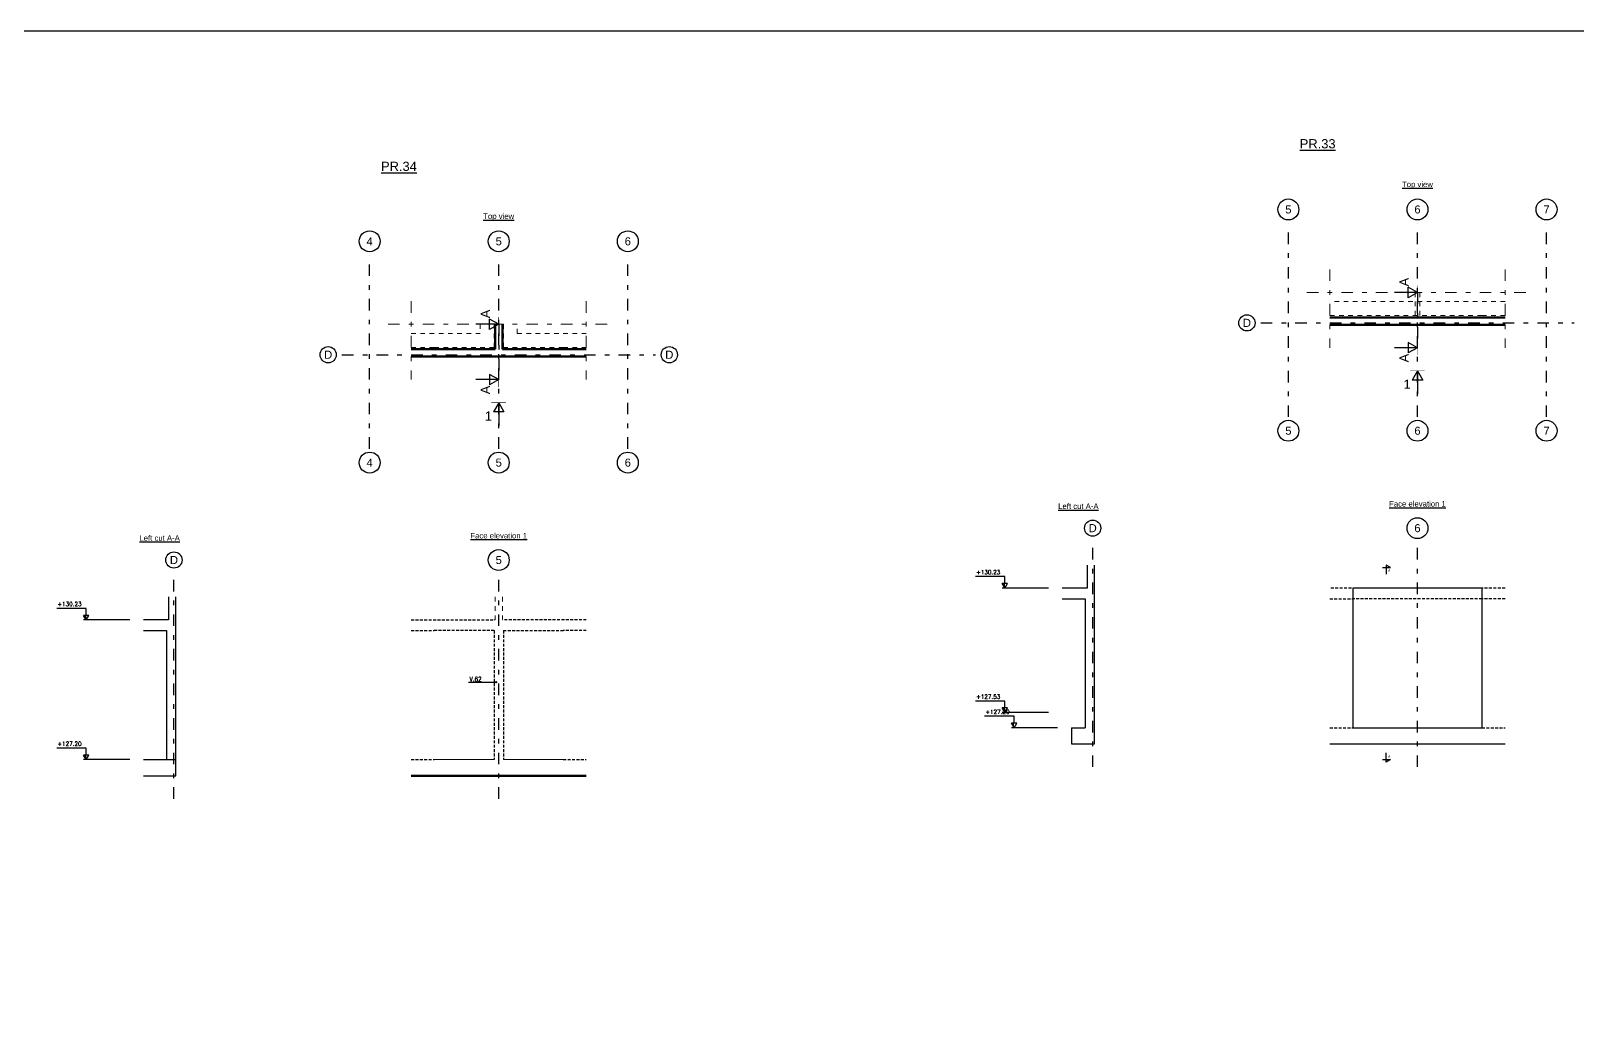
# Model space of a CAD drawing. Header units: millimetres. Extents: x -21776 to 63757, y -7870 to 8483.
# Drawn here: x -2773 to 581, y -4478 to -2361 of the extents above; entities that cross this region are included whole.
import ezdxf
from ezdxf.enums import TextEntityAlignment as Align

# ---------------------------------------------------------------- set-up
doc = ezdxf.new("R2010")
doc.units = ezdxf.units.MM
for name, pattern in [('CACHE', [9.525, 6.35, -3.175]), ('GrDotted', [0.4, 0.1, -0.1, 0.1, -0.1]), ('GrFeatureAxis', [0.85, 0.25, -0.2, 0.1, -0.2, 0.1])]:
    doc.linetypes.add(name, pattern=pattern)
for name, color, linetype in [('COTATION', 1, 'Continuous'), ('GO-TEXTE', 9, 'Continuous'), ('Grid', 7, 'Continuous'), ('K_ENT_M_Building_PR.33', 7, 'Continuous'), ('K_ENT_M_Building_PR.34', 7, 'Continuous'), ('K_FOT_M_Building_PR.33', 7, 'Continuous'), ('K_FOT_M_Building_PR.34', 7, 'Continuous'), ('K_FOT_M_Building_V.46', 7, 'Continuous'), ('K_wAL_M_Building_PR.33', 7, 'Continuous'), ('K_wAL_M_Building_PR.34', 7, 'Continuous'), ('préfa v', 2, 'Continuous'), ('STR_TS_TXT', 7, 'Continuous'), ('STR_VOI-POT', 6, 'Continuous')]:
    doc.layers.add(name, color=color, linetype=linetype)
doc.styles.add('GrCut', font='swissli.ttf', dxfattribs={"height": 0.2})
doc.styles.add('GrDimensions', font='simplex.shx')
doc.styles.add('GrElevation', font='swissli.ttf', dxfattribs={"height": 0.2})
doc.styles.add('GrGrid', font='ARIAL.TTF', dxfattribs={"height": 0.17})
doc.styles.add('GrTitleDrawing', font='swissli.ttf', dxfattribs={"height": 0.2})
doc.styles.add('Lucida', font='')
doc.styles.add('TEXTE TS', font='romans.shx', dxfattribs={"width": 0.7, "oblique": 15})
doc.styles.get('Lucida').set_extended_font_data('Lucida Sans', italic=True)

# ---------------------------------------------------------------- blocks, each defined once
blk = doc.blocks.new('World Level Arrow 5_i')
at = {"color": 7, "linetype": 'Continuous', "lineweight": -3, "extrusion": (0, -1.22461e-16, -1)}
for p, q in [((0, 9.43), (0, -0.57)), ((-1, 0.57), (-1, -0.57)), ((0, 0), (-1, 0.57)), ((0, 0), (-1, -0.57))]:
    blk.add_line(p, q, dxfattribs=at)
blk.add_solid([(1, -0.57), (0, 0), (1, 0)], dxfattribs=at)

msp = doc.modelspace()

# ---------------------------------------------------------------- linework, layer by layer
at = {"layer": 'COTATION'}
msp.add_lwpolyline([(-1823.48719, -3773.55806), (-1763.33146, -3773.55806)], dxfattribs=at)
at = {"layer": 'COTATION', "const_width": 2.5}
msp.add_lwpolyline([(-1764.58146, -3773.55806, 1), (-1762.08146, -3773.55806, 1)], format="xyb", close=True, dxfattribs=at)
at = {"layer": 'GO-TEXTE', "flags": 128}
for points in [[(159.27535, -3524.96755), (176.92309, -3524.96755), (167.24504, -3519.68749), (167.24504, -3539.60897)], [(159.27535, -3941.46315), (176.92309, -3941.46315), (167.24504, -3946.7432), (167.24504, -3926.82173)]]:
    msp.add_lwpolyline(points, dxfattribs=at)
at = {"layer": 'Grid', "color": 4, "linetype": 'GrFeatureAxis', "lineweight": 25, "ltscale": 100}
for p, q in [((-44.85297, -3198.1826), (-44.85297, -2778.1801)), ((235.14703, -3198.1826), (235.14703, -2778.1801)), ((515.14703, -3198.1826), (515.14703, -2778.1801)), ((-2037.78526, -3267.29564), (-2037.78526, -2847.29314)), ((-1757.78526, -3267.29564), (-1757.78526, -2847.29314)), ((-1477.78526, -3267.29564), (-1477.78526, -2847.29314)), ((-104.85297, -2994.1826), (575.14703, -2994.1826)), ((-2097.78526, -3063.29564), (-1417.78526, -3063.29564)), ((-469.4147, -3957.46822), (-469.4147, -3469.46722)), ((235.14703, -3957.46822), (235.14703, -3469.46722)), ((-2462.347, -4026.58126), (-2462.347, -3538.58026)), ((-1757.78526, -4026.58126), (-1757.78526, -3538.58026))]:
    msp.add_line(p, q, dxfattribs=at)
at = {"layer": 'Grid', "color": 1, "linetype": 'Continuous', "lineweight": 25, "ltscale": 100}
for centre, major_axis, start_param, end_param in [((-44.85297, -2748.1801), (-16.04689, 16.04689), 3.926990817, 10.2101761242), ((235.14703, -2748.1801), (-16.04689, 16.04689), 3.926990817, 10.2101761242), ((515.14703, -2748.1801), (-16.04689, 16.04689), 3.926990817, 10.2101761242), ((-2037.78526, -2817.29314), (-16.04689, 16.04689), 3.926990817, 10.2101761242), ((-1757.78526, -2817.29314), (-16.04689, 16.04689), 3.926990817, 10.2101761242), ((-1477.78526, -2817.29314), (-16.04689, 16.04689), 3.926990817, 10.2101761242), ((-134.85297, -2994.1826), (12.4308, 12.4308), 5.4977871438, 11.780972451), ((-2127.78526, -3063.29564), (12.4308, 12.4308), 5.4977871438, 11.780972451), ((-1387.78526, -3063.29564), (12.4308, 12.4308), 5.4977871438, 11.780972451), ((-44.85297, -3228.1826), (-16.04689, 16.04689), 3.926990817, 10.2101761242), ((235.14703, -3228.1826), (-16.04689, 16.04689), 3.926990817, 10.2101761242), ((515.14703, -3228.1826), (-16.04689, 16.04689), 3.926990817, 10.2101761242), ((-2037.78526, -3297.29564), (-16.04689, 16.04689), 3.926990817, 10.2101761242), ((-1757.78526, -3297.29564), (-16.04689, 16.04689), 3.926990817, 10.2101761242), ((-1477.78526, -3297.29564), (-16.04689, 16.04689), 3.926990817, 10.2101761242), ((235.14703, -3439.46722), (16.04689, 16.04689), 5.4977871438, 11.780972451), ((-469.4147, -3439.46722), (-12.4308, 12.4308), 3.926990817, 10.2101761242), ((-1757.78526, -3508.58026), (16.04689, 16.04689), 5.4977871438, 11.780972451), ((-2462.347, -3508.58026), (-12.4308, 12.4308), 3.926990817, 10.2101761242)]:
    msp.add_ellipse(centre, major_axis=major_axis, ratio=1, start_param=start_param, end_param=end_param, dxfattribs=at)
at = {"layer": 'K_ENT_M_Building_PR.33', "color": 9, "linetype": 'GrFeatureAxis', "lineweight": 20, "ltscale": 100}
for p, q in [((45.14703, -2878.1801), (45.14703, -3048.1826)), ((425.14703, -2878.1801), (425.14703, -3048.1826)), ((-4.85297, -2928.1801), (475.14703, -2928.1801))]:
    msp.add_line(p, q, dxfattribs=at)
at = {"layer": 'K_ENT_M_Building_PR.33', "color": 7, "linetype": 'Continuous', "lineweight": -3, "ltscale": 100}
for p, q in [((235.14703, -2928.1801), (215.14703, -2916.83379)), ((215.14703, -2939.52641), (215.14703, -2916.83379)), ((215.14703, -2928.1801), (185.14703, -2928.1801)), ((235.14703, -2928.1801), (215.14703, -2928.1801)), ((235.14703, -2928.1801), (215.14703, -2939.52641)), ((235.14703, -3098.1826), (223.80073, -3118.1826)), ((246.49334, -3118.1826), (223.80073, -3118.1826)), ((235.14703, -3098.1826), (246.49334, -3118.1826)), ((235.14703, -3098.1826), (235.14703, -3118.1826)), ((235.14703, -3118.1826), (235.14703, -3148.1826))]:
    msp.add_line(p, q, dxfattribs=at)
at = {"layer": 'K_ENT_M_Building_PR.33', "color": 7, "linetype": 'Continuous', "lineweight": -3, "ltscale": 100, "extrusion": (0, -1.22461e-16, -1)}
for p, q in [((215.14703, -3048.1826), (185.14703, -3048.1826)), ((235.14703, -3048.1826), (215.14703, -3036.83629)), ((215.14703, -3036.83629), (215.14703, -3059.52891)), ((235.14703, -3048.1826), (215.14703, -3048.1826)), ((235.14703, -3048.1826), (215.14703, -3059.52891))]:
    msp.add_line(p, q, dxfattribs=at)
at = {"layer": 'K_ENT_M_Building_PR.33', "color": 120, "linetype": 'Continuous', "lineweight": -3}
for p, q in [((-664.74416, -3544.46722), (-723.74416, -3544.46722)), ((-664.74416, -3544.46722), (-723.74416, -3544.46722)), ((-659.74416, -3544.46722), (-664.74416, -3544.46722)), ((-659.74416, -3544.46722), (-664.74416, -3544.46722)), ((-659.74416, -3559.46722), (-659.74416, -3544.46722)), ((-659.74416, -3559.46722), (-659.74416, -3544.46722)), ((-664.74416, -3814.46722), (-723.74416, -3814.46722)), ((-664.74416, -3814.46722), (-723.74416, -3814.46722)), ((-659.74416, -3814.46722), (-664.74416, -3814.46722)), ((-659.74416, -3814.46722), (-664.74416, -3814.46722)), ((-659.74416, -3829.46722), (-659.74416, -3814.46722)), ((-659.74416, -3829.46722), (-659.74416, -3814.46722)), ((-644.74162, -3847.46822), (-703.74162, -3847.46822)), ((-644.74162, -3847.46822), (-703.74162, -3847.46822)), ((-639.74162, -3847.46822), (-644.74162, -3847.46822)), ((-639.74162, -3847.46822), (-644.74162, -3847.46822)), ((-639.74162, -3862.46822), (-639.74162, -3847.46822)), ((-639.74162, -3862.46822), (-639.74162, -3847.46822))]:
    msp.add_line(p, q, dxfattribs=at)
at = {"layer": 'K_ENT_M_Building_PR.33', "color": 7, "linetype": 'Continuous', "lineweight": -3, "ltscale": 100, "const_width": 1.2}
for points in [[(235.16694, -2944.10531), (235.12713, -2912.25489)], [(251.07224, -3098.16269), (219.22183, -3098.20251)]]:
    msp.add_lwpolyline(points, dxfattribs=at)
at = {"layer": 'K_ENT_M_Building_PR.33', "color": 7, "linetype": 'GrFeatureAxis', "lineweight": -3, "ltscale": 100}
msp.add_lwpolyline([(235.14703, -2928.1801), (235.14703, -3048.1826)], dxfattribs=at)
at = {"layer": 'K_ENT_M_Building_PR.33', "color": 7, "linetype": 'Continuous', "lineweight": -3, "ltscale": 100, "extrusion": (0, -1.22461e-16, -1), "const_width": 1.2}
msp.add_lwpolyline([(-235.16694, -3032.25739), (-235.12713, -3064.10781)], dxfattribs=at)
at = {"layer": 'K_ENT_M_Building_PR.34', "color": 9, "linetype": 'GrFeatureAxis', "lineweight": 20, "ltscale": 100}
for p, q in [((-1947.78526, -2947.29314), (-1947.78526, -3117.29564)), ((-1567.78526, -2947.29314), (-1567.78526, -3117.29564)), ((-1997.78526, -2997.29314), (-1517.78526, -2997.29314))]:
    msp.add_line(p, q, dxfattribs=at)
at = {"layer": 'K_ENT_M_Building_PR.34', "color": 7, "linetype": 'Continuous', "lineweight": -3, "ltscale": 100}
for p, q in [((-1777.78526, -2997.29314), (-1807.78526, -2997.29314)), ((-1757.78526, -2997.29314), (-1777.78526, -2985.94683)), ((-1777.78526, -3008.63945), (-1777.78526, -2985.94683)), ((-1757.78526, -2997.29314), (-1777.78526, -2997.29314)), ((-1757.78526, -2997.29314), (-1777.78526, -3008.63945)), ((-1757.78526, -3167.29564), (-1769.13157, -3187.29564)), ((-1757.78526, -3167.29564), (-1746.43895, -3187.29564)), ((-1757.78526, -3167.29564), (-1757.78526, -3187.29564)), ((-1746.43895, -3187.29564), (-1769.13157, -3187.29564)), ((-1757.78526, -3187.29564), (-1757.78526, -3217.29564))]:
    msp.add_line(p, q, dxfattribs=at)
at = {"layer": 'K_ENT_M_Building_PR.34', "color": 7, "linetype": 'Continuous', "lineweight": -3, "ltscale": 100, "extrusion": (0, -1.22461e-16, -1)}
for p, q in [((-1777.78526, -3117.29564), (-1807.78526, -3117.29564)), ((-1757.78526, -3117.29564), (-1777.78526, -3105.94933)), ((-1777.78526, -3105.94933), (-1777.78526, -3128.64195)), ((-1757.78526, -3117.29564), (-1777.78526, -3117.29564)), ((-1757.78526, -3117.29564), (-1777.78526, -3128.64195))]:
    msp.add_line(p, q, dxfattribs=at)
at = {"layer": 'K_ENT_M_Building_PR.34', "color": 120, "linetype": 'Continuous', "lineweight": -3}
for p, q in [((-2657.67646, -3613.58026), (-2716.67646, -3613.58026)), ((-2657.67646, -3613.58026), (-2716.67646, -3613.58026)), ((-2652.67646, -3613.58026), (-2657.67646, -3613.58026)), ((-2652.67646, -3613.58026), (-2657.67646, -3613.58026)), ((-2652.67646, -3628.58026), (-2652.67646, -3613.58026)), ((-2652.67646, -3628.58026), (-2652.67646, -3613.58026)), ((-2657.67646, -3916.58026), (-2716.67646, -3916.58026)), ((-2657.67646, -3916.58026), (-2716.67646, -3916.58026)), ((-2652.67646, -3916.58026), (-2657.67646, -3916.58026)), ((-2652.67646, -3916.58026), (-2657.67646, -3916.58026)), ((-2652.67646, -3931.58026), (-2652.67646, -3916.58026)), ((-2652.67646, -3931.58026), (-2652.67646, -3916.58026))]:
    msp.add_line(p, q, dxfattribs=at)
at = {"layer": 'K_ENT_M_Building_PR.34', "color": 7, "linetype": 'Continuous', "lineweight": -3, "ltscale": 100, "const_width": 1.2}
for points in [[(-1757.76536, -3013.21835), (-1757.80517, -2981.36793)], [(-1741.86006, -3167.27573), (-1773.71047, -3167.31555)]]:
    msp.add_lwpolyline(points, dxfattribs=at)
at = {"layer": 'K_ENT_M_Building_PR.34', "color": 7, "linetype": 'GrFeatureAxis', "lineweight": -3, "ltscale": 100}
msp.add_lwpolyline([(-1757.78526, -2997.29314), (-1757.78526, -3117.29564)], dxfattribs=at)
at = {"layer": 'K_ENT_M_Building_PR.34', "color": 7, "linetype": 'Continuous', "lineweight": -3, "ltscale": 100, "extrusion": (0, -1.22461e-16, -1), "const_width": 1.2}
msp.add_lwpolyline([(1757.76536, -3101.37043), (1757.80517, -3133.22085)], dxfattribs=at)
at = {"layer": 'K_FOT_M_Building_PR.33', "color": 9, "linetype": 'GrDotted', "lineweight": 15, "ltscale": 100}
msp.add_line((425.14703, -2948.18265), (45.14703, -2948.18263), dxfattribs=at)
at = {"layer": 'K_FOT_M_Building_PR.34', "color": 9, "linetype": 'GrDotted', "lineweight": 15, "ltscale": 100}
for p, q in [((-1797.78526, -3017.29567), (-1947.78526, -3017.29566)), ((-1797.78526, -2997.29314), (-1797.78526, -3017.29567)), ((-1717.78526, -3017.29567), (-1717.78526, -2997.29314)), ((-1567.78526, -3017.29568), (-1717.78526, -3017.29567))]:
    msp.add_line(p, q, dxfattribs=at)
at = {"layer": 'K_FOT_M_Building_V.46', "color": 120}
msp.add_line((45.14703, -3907.46822), (425.14703, -3907.46822), dxfattribs=at)
at = {"layer": 'K_FOT_M_Building_V.46', "color": 4, "linetype": 'Continuous', "lineweight": 60, "ltscale": 100}
msp.add_line((-1947.78526, -3976.58126), (-1567.78526, -3976.58126), dxfattribs=at)
at = {"layer": 'K_FOT_M_Building_V.46', "color": 120}
msp.add_lwpolyline([(95.14703, -3872.46722), (375.14703, -3872.46722), (375.14703, -3569.46722), (95.14703, -3569.46722)], close=True, dxfattribs=at)
at = {"layer": 'K_wAL_M_Building_PR.33', "color": 9, "linetype": 'GrDotted', "lineweight": 15, "ltscale": 100}
for p, q in [((230.14703, -2928.1801), (230.14703, -2978.1801)), ((240.14703, -2978.1801), (240.14703, -2928.1801)), ((45.14703, -2978.1801), (95.14703, -2978.1801)), ((375.14703, -2978.1801), (95.14703, -2978.1801)), ((425.14703, -2978.1801), (375.14703, -2978.1801))]:
    msp.add_line(p, q, dxfattribs=at)
at = {"layer": 'K_wAL_M_Building_PR.33', "color": 6, "linetype": 'Continuous', "lineweight": 60, "ltscale": 100}
for p, q in [((425.14703, -2982.1826), (45.14703, -2982.1826)), ((45.14703, -2998.1826), (425.14703, -2998.1826))]:
    msp.add_line(p, q, dxfattribs=at)
at = {"layer": 'K_wAL_M_Building_PR.33', "color": 6, "linetype": 'Continuous', "lineweight": 20, "ltscale": 100}
msp.add_line((95.14703, -3872.46722), (375.14703, -3872.46722), dxfattribs=at)
at = {"layer": 'K_wAL_M_Building_PR.34', "color": 9, "linetype": 'GrDotted', "lineweight": 15, "ltscale": 100}
for p, q in [((-1767.78651, -3047.29314), (-1767.78638, -2997.29314)), ((-1747.78388, -2997.29314), (-1747.78401, -3047.29314)), ((-1947.78526, -3047.29314), (-1897.78526, -3047.29314)), ((-1767.78651, -3047.29314), (-1897.78526, -3047.29314)), ((-1747.78401, -3047.29314), (-1617.78526, -3047.29314)), ((-1567.78526, -3047.29314), (-1617.78526, -3047.29314)), ((-1765.78526, -3638.58026), (-1765.78526, -3588.58026)), ((-1749.78526, -3588.58026), (-1749.78526, -3638.58026)), ((-1767.78651, -3638.58026), (-1765.78526, -3638.58026))]:
    msp.add_line(p, q, dxfattribs=at)
at = {"layer": 'K_wAL_M_Building_PR.34', "color": 6, "linetype": 'Continuous', "lineweight": 60, "ltscale": 100}
for p, q in [((-1765.78526, -2997.29314), (-1765.78526, -3051.29564)), ((-1749.78526, -3051.29564), (-1749.78526, -2997.29314)), ((-1765.78526, -3051.29564), (-1947.78526, -3051.29564)), ((-1567.78526, -3051.29564), (-1749.78526, -3051.29564)), ((-1947.78526, -3067.29564), (-1749.79419, -3067.29564)), ((-1749.79419, -3067.29564), (-1567.78526, -3067.29564))]:
    msp.add_line(p, q, dxfattribs=at)
at = {"layer": 'K_wAL_M_Building_PR.34', "color": 6, "linetype": 'Continuous', "lineweight": 20, "ltscale": 100}
for p, q in [((-1897.78526, -3941.58026), (-1767.78651, -3941.58026)), ((-1747.78407, -3941.58026), (-1617.78526, -3941.58026))]:
    msp.add_line(p, q, dxfattribs=at)
at = {"layer": 'préfa v', "color": 2, "ltscale": 3}
for p, q in [((-481.4147, -3519.46722), (-481.4147, -3569.46722)), ((-465.4147, -3569.46722), (-465.4147, -3519.46722)), ((-2474.347, -3588.58026), (-2474.347, -3638.58026)), ((-2458.347, -3638.58026), (-2458.347, -3588.58026)), ((-485.4172, -3569.46722), (-535.4172, -3569.46722)), ((-481.4147, -3569.46722), (-485.4172, -3569.46722)), ((-465.4147, -3872.46722), (-465.4147, -3569.46722)), ((-535.4172, -3592.46722), (-485.4172, -3592.46722)), ((-485.4172, -3592.46722), (-485.4172, -3872.46722)), ((-2474.347, -3638.58026), (-2528.3495, -3638.58026)), ((-2458.347, -3941.58026), (-2458.347, -3638.58026)), ((-2528.3495, -3661.58026), (-2478.3495, -3661.58026)), ((-2478.3495, -3661.58026), (-2478.3495, -3941.58026)), ((-515.41466, -3872.46822), (-485.4172, -3872.46722)), ((-515.41466, -3872.46822), (-515.41466, -3907.46822)), ((-465.41466, -3907.46822), (-465.41466, -3872.46822)), ((-515.41466, -3907.46822), (-465.41466, -3907.46822)), ((-2528.3495, -3941.58026), (-2478.3495, -3941.58026)), ((-2478.3495, -3941.58026), (-2468.34822, -3941.58026)), ((-2468.34822, -3941.58026), (-2458.347, -3941.58026)), ((-2458.34697, -3976.58126), (-2458.34697, -3941.58126)), ((-2528.3495, -3976.58126), (-2508.34697, -3976.58126)), ((-2508.34697, -3976.58126), (-2458.34697, -3976.58126))]:
    msp.add_line(p, q, dxfattribs=at)
at = {"layer": 'STR_VOI-POT', "color": 7, "linetype": 'CACHE'}
for p, q in [((425.14703, -3569.46722), (45.14703, -3569.46722)), ((45.14703, -3592.46722), (95.14703, -3592.46722)), ((375.14703, -3592.46722), (95.14703, -3592.46722)), ((425.14703, -3592.46722), (375.14703, -3592.46722)), ((-1947.78526, -3638.58026), (-1767.78651, -3638.58026)), ((-1567.78526, -3638.58026), (-1749.78526, -3638.58026)), ((-1947.78526, -3661.58026), (-1897.78526, -3661.58026)), ((-1767.78651, -3661.58026), (-1897.78526, -3661.58026)), ((-1767.78651, -3661.58026), (-1767.78651, -3941.58026)), ((-1747.78401, -3661.58026), (-1747.78401, -3941.58026)), ((-1747.78401, -3661.58026), (-1617.78526, -3661.58026)), ((-1567.78526, -3661.58026), (-1617.78526, -3661.58026)), ((45.14703, -3872.46722), (95.14703, -3872.46722)), ((375.14703, -3872.46722), (425.14703, -3872.46722)), ((-1947.78526, -3941.58026), (-1897.78526, -3941.58026)), ((-1617.78526, -3941.58026), (-1567.78526, -3941.58026))]:
    msp.add_line(p, q, dxfattribs=at)
at = {"layer": 'STR_VOI-POT'}
msp.add_lwpolyline([(-14626.05801, -2360.94219), (63756.79188, -2360.94219), (63756.79188, -6687.41341), (-14626.05801, -6687.41341)], close=True, dxfattribs=at)

# ---------------------------------------------------------------- block references
at = {"layer": 'K_ENT_M_Building_PR.33', "color": 120, "linetype": 'Continuous', "lineweight": -3, "xscale": 10, "yscale": 10, "zscale": 10, "rotation": 270}
for p in [(-659.74416, -3569.46722), (-659.74416, -3569.46722), (-659.74416, -3839.46722), (-659.74416, -3839.46722), (-639.74162, -3872.46822), (-639.74162, -3872.46822)]:
    msp.add_blockref('World Level Arrow 5_i', p, dxfattribs=at)
at = {"layer": 'K_ENT_M_Building_PR.34', "color": 120, "linetype": 'Continuous', "lineweight": -3, "xscale": 10, "yscale": 10, "zscale": 10, "rotation": 270}
for p in [(-2652.67646, -3638.58026), (-2652.67646, -3638.58026), (-2652.67646, -3941.58026), (-2652.67646, -3941.58026)]:
    msp.add_blockref('World Level Arrow 5_i', p, dxfattribs=at)

# ---------------------------------------------------------------- texts
at = {"layer": 'GO-TEXTE', "linetype": 'Continuous', "style": 'Lucida'}
for p in [(170.86018, -3533.76031), (170.86018, -3937.19286)]:
    msp.add_text('A', height=5.32, rotation=0.00179755, dxfattribs=at).set_placement(p)
at = {"layer": 'Grid', "color": 1, "linetype": 'Continuous', "lineweight": -3, "ltscale": 100, "style": 'GrGrid'}
for s, height, p in [('5', 17.35948, (-44.85297, -2748.1801)), ('6', 17.35948, (235.14703, -2748.1801)), ('7', 17.35948, (515.14703, -2748.1801)), ('4', 17.35948, (-2037.78526, -2817.29314)), ('5', 17.35948, (-1757.78526, -2817.29314)), ('6', 17.35948, (-1477.78526, -2817.29314)), ('D', 17.57981, (-134.85297, -2994.1826)), ('D', 17.57981, (-2127.78526, -3063.29564)), ('D', 17.57981, (-1387.78526, -3063.29564)), ('5', 17.35948, (-44.85297, -3228.1826)), ('6', 17.35948, (235.14703, -3228.1826)), ('7', 17.35948, (515.14703, -3228.1826)), ('4', 17.35948, (-2037.78526, -3297.29564)), ('5', 17.35948, (-1757.78526, -3297.29564)), ('6', 17.35948, (-1477.78526, -3297.29564)), ('D', 17.57981, (-469.4147, -3439.46722)), ('6', 17.35948, (235.14703, -3439.46722)), ('D', 17.57981, (-2462.347, -3508.58026)), ('5', 17.35948, (-1757.78526, -3508.58026))]:
    msp.add_text(s, height=height, dxfattribs=at).set_placement(p, align=Align.MIDDLE_CENTER)
at = {"layer": 'K_ENT_M_Building_PR.33', "color": 7, "linetype": 'Continuous', "lineweight": -3, "ltscale": 100, "attachment_point": 5}
for s, insert, char_height, style in [('{\\LPR.33}', (18.65482, -2605.85297), 20, 'GrTitleDrawing'), ('\\LTop view', (235.14703, -2695.48637), 12, 'GrTitleDrawing'), ('{1}', (212.73724, -3127.22148), 20, 'GrElevation'), ('\\LLeft cut A-A', (-500.41593, -3391.88741), 12, 'GrTitleDrawing'), ('\\LFace elevation 1', (235.14703, -3386.77349), 12, 'GrTitleDrawing')]:
    msp.add_mtext(s, dxfattribs=dict(at, insert=insert, char_height=char_height, style=style))
at = {"layer": 'K_ENT_M_Building_PR.33', "color": 7, "linetype": 'Continuous', "lineweight": -3, "ltscale": 100, "char_height": 20, "attachment_point": 5, "rotation": 90, "style": 'GrCut'}
for insert in [(206.10815, -2905.77031), (206.10815, -3070.59239)]:
    msp.add_mtext('{A}', dxfattribs=dict(at, insert=insert))
at = {"layer": 'K_ENT_M_Building_PR.33', "color": 0, "linetype": 'Continuous', "lineweight": -3, "char_height": 9, "attachment_point": 9, "style": 'GrDimensions'}
for s, insert in [('\\A1;+130.23', (-669.74416, -3539.46722)), ('\\A1;+127.53', (-669.74416, -3809.46722)), ('\\A1;+127.20', (-649.74162, -3842.46822))]:
    msp.add_mtext(s, dxfattribs=dict(at, insert=insert))
at = {"layer": 'K_ENT_M_Building_PR.34', "color": 7, "linetype": 'Continuous', "lineweight": -3, "ltscale": 100, "attachment_point": 5}
for s, insert, char_height, style in [('{\\LPR.34}', (-1974.27747, -2654.78679), 20, 'GrTitleDrawing'), ('\\LTop view', (-1757.78526, -2764.59941), 12, 'GrTitleDrawing'), ('{1}', (-1780.19505, -3196.33452), 20, 'GrElevation'), ('\\LLeft cut A-A', (-2493.34823, -3461.00045), 12, 'GrTitleDrawing'), ('\\LFace elevation 1', (-1757.78526, -3455.88653), 12, 'GrTitleDrawing')]:
    msp.add_mtext(s, dxfattribs=dict(at, insert=insert, char_height=char_height, style=style))
at = {"layer": 'K_ENT_M_Building_PR.34', "color": 7, "linetype": 'Continuous', "lineweight": -3, "ltscale": 100, "char_height": 20, "attachment_point": 5, "rotation": 90, "style": 'GrCut'}
for insert in [(-1786.82414, -2974.88335), (-1786.82414, -3139.70543)]:
    msp.add_mtext('{A}', dxfattribs=dict(at, insert=insert))
at = {"layer": 'K_ENT_M_Building_PR.34', "color": 0, "linetype": 'Continuous', "lineweight": -3, "char_height": 9, "attachment_point": 9, "style": 'GrDimensions'}
for s, insert in [('\\A1;+130.23', (-2662.67646, -3608.58026)), ('\\A1;+127.20', (-2662.67646, -3911.58026))]:
    msp.add_mtext(s, dxfattribs=dict(at, insert=insert))
at = {"layer": 'STR_TS_TXT', "style": 'TEXTE TS', "width": 0.8}
msp.add_text('V.62', height=10, dxfattribs=at).set_placement((-1820.92492, -3771.90691, -0.00589))

doc.saveas('drawing.dxf')
